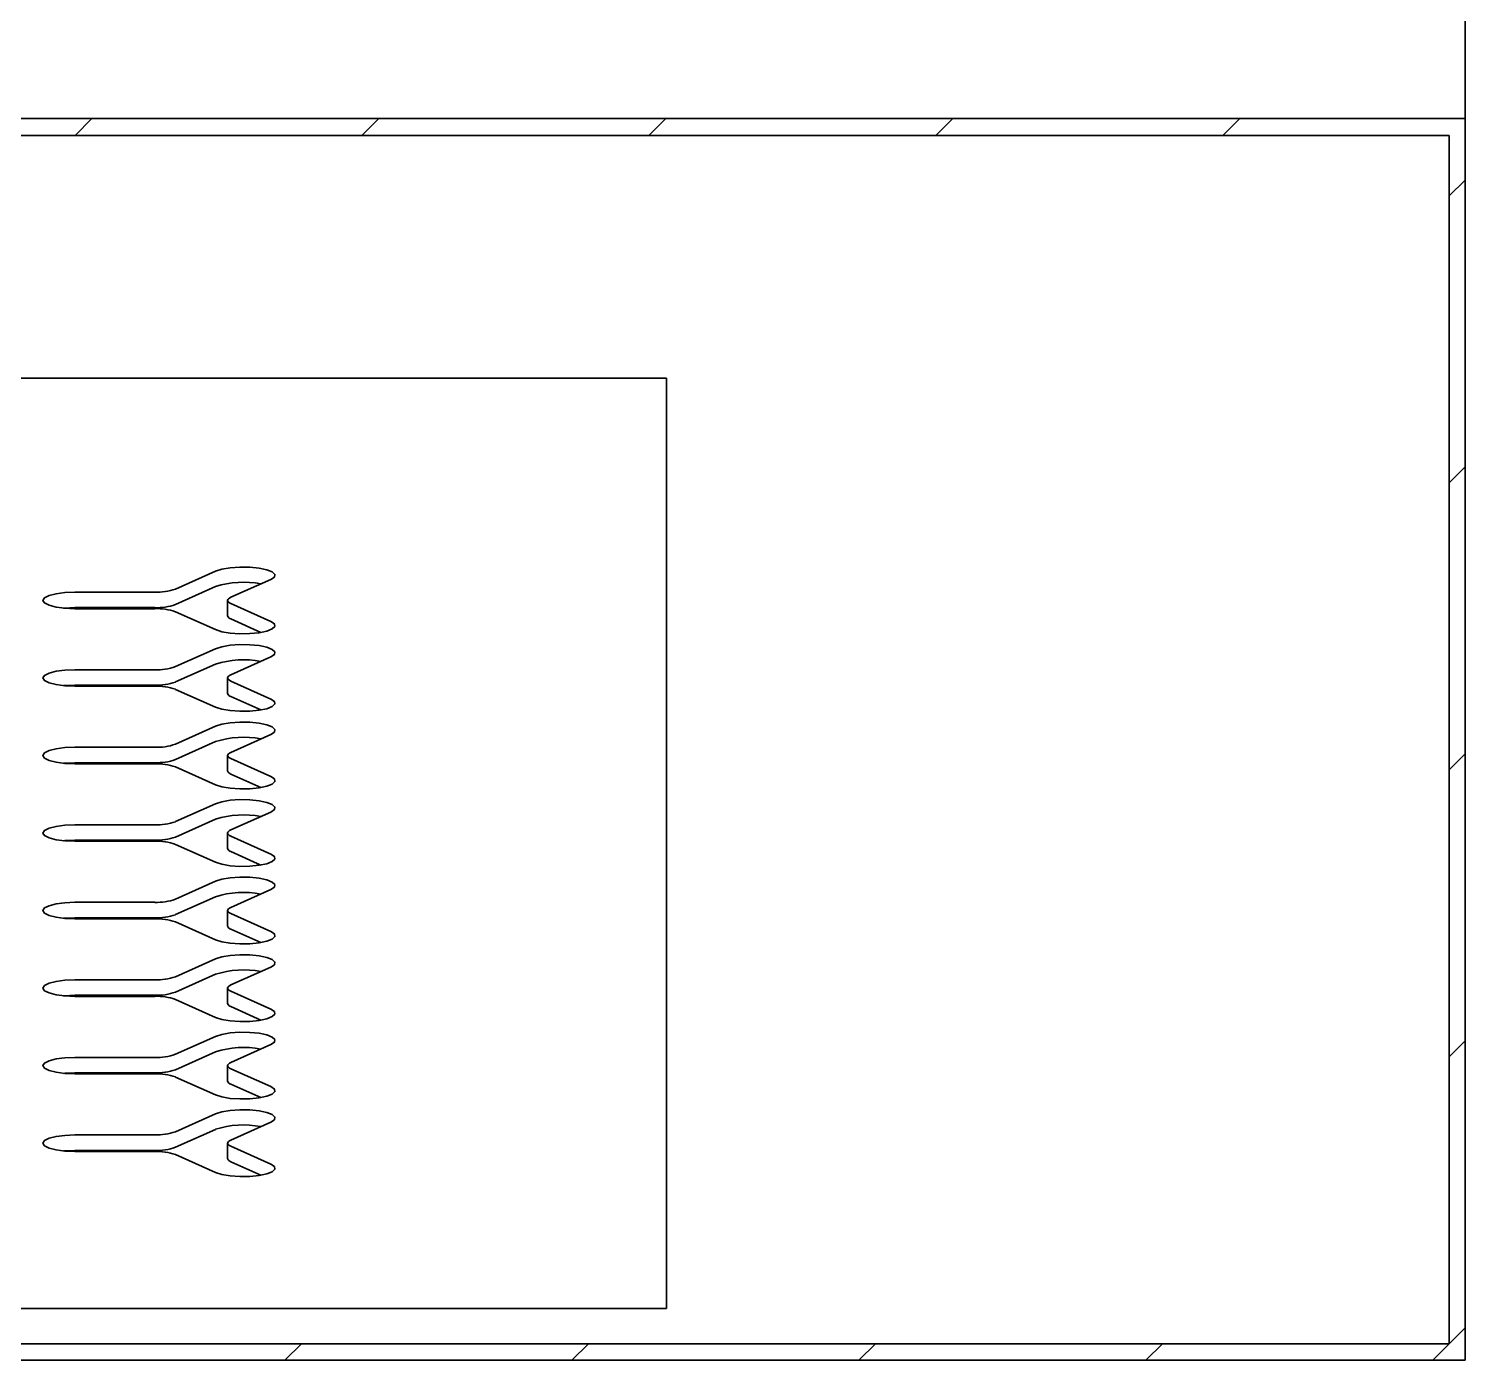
# Model space of a CAD drawing. Header units: millimetres. Extents: x 0 to 4752, y 0 to 3360.
# Drawn here: x 3532.8 to 3712.6, y 1149.1 to 1315.7 of the extents above; entities that cross this region are included whole.
import ezdxf

# ---------------------------------------------------------------- set-up
doc = ezdxf.new("R2010")
doc.units = ezdxf.units.MM
doc.header["$LTSCALE"] = 8

# ---------------------------------------------------------------- blocks, each defined once
blk = doc.blocks.new('剖面视图 C-C')
at = {"color": 7, "linetype": 'Continuous', "lineweight": 35}
for p, q in [((154.92, 128.27), (154.92, 165.89)), ((-695.08, 128.27), (154.92, 128.27)), ((154.92, 128.27), (154.92, -27.17)), ((-693.08, 126.15), (152.92, 126.15)), ((152.92, 126.15), (152.92, -25.1)), ((54.92, 95.76), (-595.08, 95.76)), ((54.92, 95.76), (-595.08, 95.76)), ((54.92, -20.71), (54.92, 95.76)), ((54.92, -20.71), (54.92, 95.76)), ((-6.53, 69.36), (-1.53, 71.6)), ((0.4, 68.33), (5.4, 70.57)), ((-9.12, 68.98), (-19.12, 68.98)), ((-1.53, 69.67), (-6.53, 67.43)), ((-19.12, 67.04), (-9.12, 67.04)), ((-9.12, 66.9), (-19.12, 66.9)), ((0, 67.94), (0, 66.01)), ((0.4, 67.55), (5.4, 65.31)), ((-6.53, 66.52), (-1.53, 64.28)), ((4.17, 63.93), (0.4, 65.62)), ((-6.53, 59.66), (-1.53, 61.9)), ((-1.53, 59.97), (-6.53, 57.73)), ((0.4, 58.62), (5.4, 60.86)), ((-9.12, 59.27), (-19.12, 59.27)), ((0, 58.23), (0, 56.3)), ((0.4, 57.85), (5.4, 55.6)), ((-19.12, 57.34), (-9.12, 57.34)), ((-9.12, 57.2), (-19.12, 57.2)), ((-6.53, 56.81), (-1.53, 54.57)), ((4.17, 54.23), (0.4, 55.91)), ((-6.53, 49.95), (-1.53, 52.19)), ((0.4, 48.92), (5.4, 51.16)), ((-9.12, 49.56), (-19.12, 49.56)), ((-1.53, 50.26), (-6.53, 48.02)), ((-19.12, 47.63), (-9.12, 47.63)), ((-9.12, 47.49), (-19.12, 47.49)), ((-6.53, 47.11), (-1.53, 44.86)), ((0, 48.53), (0, 46.6)), ((0.4, 48.14), (5.4, 45.9)), ((4.17, 44.52), (0.4, 46.21)), ((-6.53, 40.25), (-1.53, 42.49)), ((0.4, 39.21), (5.4, 41.45)), ((-9.12, 39.86), (-19.12, 39.86)), ((-1.53, 40.56), (-6.53, 38.31)), ((-19.12, 37.93), (-9.12, 37.93)), ((-9.12, 37.79), (-19.12, 37.79)), ((0, 38.82), (0, 36.89)), ((0.4, 38.43), (5.4, 36.19)), ((-6.53, 37.4), (-1.53, 35.16)), ((4.17, 34.82), (0.4, 36.5)), ((-6.53, 30.54), (-1.53, 32.78)), ((-1.53, 30.85), (-6.53, 28.61)), ((0.4, 29.51), (5.4, 31.75)), ((-9.12, 30.15), (-19.12, 30.15)), ((0, 29.12), (0, 27.19)), ((-19.12, 28.22), (-9.12, 28.22)), ((-9.12, 28.08), (-19.12, 28.08)), ((-6.53, 27.69), (-1.53, 25.45)), ((0.4, 28.73), (5.4, 26.49)), ((4.17, 25.11), (0.4, 26.8)), ((-6.53, 20.83), (-1.53, 23.08)), ((0.4, 19.8), (5.4, 22.04)), ((-9.12, 20.45), (-19.12, 20.45)), ((-1.53, 21.14), (-6.53, 18.9)), ((-19.12, 18.51), (-9.12, 18.51)), ((-9.12, 18.38), (-19.12, 18.38)), ((-6.53, 17.99), (-1.53, 15.75)), ((0, 19.41), (0, 17.48)), ((0.4, 19.02), (5.4, 16.78)), ((4.17, 15.4), (0.4, 17.09)), ((-6.53, 11.13), (-1.53, 13.37)), ((-1.53, 11.44), (-6.53, 9.2)), ((0.4, 10.09), (5.4, 12.34)), ((-9.12, 10.74), (-19.12, 10.74)), ((0, 9.71), (0, 7.77)), ((0.4, 9.32), (5.4, 7.08)), ((-19.12, 8.81), (-9.12, 8.81)), ((-9.12, 8.67), (-19.12, 8.67)), ((-6.53, 8.28), (-1.53, 6.04)), ((4.17, 5.7), (0.4, 7.39)), ((-6.53, 1.42), (-1.53, 3.66)), ((0.4, 0.39), (5.4, 2.63)), ((-9.12, 1.04), (-19.12, 1.04)), ((-1.53, 1.73), (-6.53, -0.51)), ((0, 0), (0, -1.93)), ((-19.12, -0.9), (-9.12, -0.9)), ((-9.12, -1.04), (-19.12, -1.04)), ((-6.53, -1.42), (-1.53, -3.66)), ((0.4, -0.39), (5.4, -2.63)), ((4.17, -4.01), (0.4, -2.32)), ((-595.08, -20.71), (54.92, -20.71)), ((-595.08, -20.71), (54.92, -20.71)), ((152.92, -25.1), (-693.08, -25.1)), ((154.92, -27.17), (-695.08, -27.17))]:
    blk.add_line(p, q, dxfattribs=at)
at = {"color": 7, "linetype": 'Continuous', "lineweight": 35, "flags": 128}
for points in [[(5.4, 70.57), (5.85, 70.87), (5.92, 71.2), (5.59, 71.51), (4.91, 71.78), (3.94, 71.98), (2.77, 72.1), (1.52, 72.12), (0.31, 72.03), (-0.74, 71.86), (-1.53, 71.6)], [(-19.12, 68.98), (-20.36, 68.92), (-21.48, 68.78), (-22.36, 68.55), (-22.93, 68.26), (-23.12, 67.94), (-22.93, 67.62), (-22.36, 67.33), (-21.48, 67.1), (-20.36, 66.96), (-19.12, 66.9)], [(-20.56, 66.97), (-20.36, 66.99), (-19.12, 67.04)], [(0.4, 68.33), (0.23, 68.24), (0.1, 68.14), (0.03, 68.04), (0, 67.94), (0.03, 67.84), (0.1, 67.74), (0.23, 67.64), (0.4, 67.55)], [(-1.53, 64.28), (-0.74, 64.02), (0.31, 63.85), (1.52, 63.76), (2.77, 63.78), (3.94, 63.9), (4.91, 64.1), (5.59, 64.37), (5.92, 64.68), (5.85, 65.01), (5.4, 65.31)], [(5.4, 60.86), (5.85, 61.17), (5.92, 61.49), (5.59, 61.8), (4.91, 62.07), (3.94, 62.28), (2.77, 62.39), (1.52, 62.41), (0.31, 62.33), (-0.74, 62.15), (-1.53, 61.9)], [(-19.12, 59.27), (-20.36, 59.22), (-21.48, 59.07), (-22.36, 58.84), (-22.93, 58.55), (-23.12, 58.23), (-22.93, 57.91), (-22.36, 57.63), (-21.48, 57.4), (-20.36, 57.25), (-19.12, 57.2)], [(0.4, 58.62), (0.23, 58.53), (0.1, 58.44), (0.03, 58.34), (0, 58.23), (0.03, 58.13), (0.1, 58.03), (0.23, 57.94), (0.4, 57.85)], [(-20.56, 57.27), (-20.36, 57.29), (-19.12, 57.34)], [(-1.53, 54.57), (-0.74, 54.32), (0.31, 54.14), (1.52, 54.06), (2.77, 54.07), (3.94, 54.19), (4.91, 54.39), (5.59, 54.67), (5.92, 54.98), (5.85, 55.3), (5.4, 55.6)], [(5.4, 51.16), (5.85, 51.46), (5.92, 51.78), (5.59, 52.1), (4.91, 52.37), (3.94, 52.57), (2.77, 52.69), (1.52, 52.71), (0.31, 52.62), (-0.74, 52.45), (-1.53, 52.19)], [(-19.12, 49.56), (-20.36, 49.51), (-21.48, 49.37), (-22.36, 49.14), (-22.93, 48.85), (-23.12, 48.53), (-22.93, 48.21), (-22.36, 47.92), (-21.48, 47.69), (-20.36, 47.54), (-19.12, 47.49)], [(0.4, 48.92), (0.23, 48.83), (0.1, 48.73), (0.03, 48.63), (0, 48.53), (0.03, 48.43), (0.1, 48.33), (0.23, 48.23), (0.4, 48.14)], [(-20.56, 47.56), (-20.36, 47.58), (-19.12, 47.63)], [(-1.53, 44.86), (-0.74, 44.61), (0.31, 44.44), (1.52, 44.35), (2.77, 44.37), (3.94, 44.48), (4.91, 44.69), (5.59, 44.96), (5.92, 45.27), (5.85, 45.6), (5.4, 45.9)], [(5.4, 41.45), (5.85, 41.75), (5.92, 42.08), (5.59, 42.39), (4.91, 42.66), (3.94, 42.87), (2.77, 42.98), (1.52, 43), (0.31, 42.92), (-0.74, 42.74), (-1.53, 42.49)], [(-19.12, 39.86), (-20.36, 39.81), (-21.48, 39.66), (-22.36, 39.43), (-22.93, 39.14), (-23.12, 38.82), (-22.93, 38.5), (-22.36, 38.21), (-21.48, 37.99), (-20.36, 37.84), (-19.12, 37.79)], [(-20.56, 37.86), (-20.36, 37.88), (-19.12, 37.93)], [(0.4, 39.21), (0.23, 39.12), (0.1, 39.02), (0.03, 38.92), (0, 38.82), (0.03, 38.72), (0.1, 38.62), (0.23, 38.53), (0.4, 38.43)], [(-1.53, 35.16), (-0.74, 34.91), (0.31, 34.73), (1.52, 34.65), (2.77, 34.66), (3.94, 34.78), (4.91, 34.98), (5.59, 35.25), (5.92, 35.57), (5.85, 35.89), (5.4, 36.19)], [(5.4, 31.75), (5.85, 32.05), (5.92, 32.37), (5.59, 32.69), (4.91, 32.96), (3.94, 33.16), (2.77, 33.28), (1.52, 33.29), (0.31, 33.21), (-0.74, 33.03), (-1.53, 32.78)], [(-19.12, 30.15), (-20.36, 30.1), (-21.48, 29.95), (-22.36, 29.73), (-22.93, 29.44), (-23.12, 29.12), (-22.93, 28.8), (-22.36, 28.51), (-21.48, 28.28), (-20.36, 28.13), (-19.12, 28.08)], [(0.4, 29.51), (0.23, 29.41), (0.1, 29.32), (0.03, 29.22), (0, 29.12), (0.03, 29.02), (0.1, 28.92), (0.23, 28.82), (0.4, 28.73)], [(-20.56, 28.15), (-20.36, 28.17), (-19.12, 28.22)], [(-1.53, 25.45), (-0.74, 25.2), (0.31, 25.02), (1.52, 24.94), (2.77, 24.96), (3.94, 25.07), (4.91, 25.28), (5.59, 25.55), (5.92, 25.86), (5.85, 26.19), (5.4, 26.49)], [(5.4, 22.04), (5.85, 22.34), (5.92, 22.67), (5.59, 22.98), (4.91, 23.25), (3.94, 23.46), (2.77, 23.57), (1.52, 23.59), (0.31, 23.5), (-0.74, 23.33), (-1.53, 23.08)], [(-19.12, 20.45), (-20.36, 20.4), (-21.48, 20.25), (-22.36, 20.02), (-22.93, 19.73), (-23.12, 19.41), (-22.93, 19.09), (-22.36, 18.8), (-21.48, 18.57), (-20.36, 18.43), (-19.12, 18.38)], [(0.4, 19.8), (0.23, 19.71), (0.1, 19.61), (0.03, 19.51), (0, 19.41), (0.03, 19.31), (0.1, 19.21), (0.23, 19.11), (0.4, 19.02)], [(-20.56, 18.45), (-20.36, 18.46), (-19.12, 18.51)], [(-1.53, 15.75), (-0.74, 15.49), (0.31, 15.32), (1.52, 15.23), (2.77, 15.25), (3.94, 15.37), (4.91, 15.57), (5.59, 15.84), (5.92, 16.16), (5.85, 16.48), (5.4, 16.78)], [(5.4, 12.34), (5.85, 12.64), (5.92, 12.96), (5.59, 13.27), (4.91, 13.55), (3.94, 13.75), (2.77, 13.87), (1.52, 13.88), (0.31, 13.8), (-0.74, 13.62), (-1.53, 13.37)], [(-19.12, 10.74), (-20.36, 10.69), (-21.48, 10.54), (-22.36, 10.31), (-22.93, 10.03), (-23.12, 9.71), (-22.93, 9.39), (-22.36, 9.1), (-21.48, 8.87), (-20.36, 8.72), (-19.12, 8.67)], [(0.4, 10.09), (0.23, 10), (0.1, 9.91), (0.03, 9.81), (0, 9.71), (0.03, 9.6), (0.1, 9.5), (0.23, 9.41), (0.4, 9.32)], [(-20.56, 8.74), (-20.36, 8.76), (-19.12, 8.81)], [(-1.53, 6.04), (-0.74, 5.79), (0.31, 5.61), (1.52, 5.53), (2.77, 5.55), (3.94, 5.66), (4.91, 5.87), (5.59, 6.14), (5.92, 6.45), (5.85, 6.77), (5.4, 7.08)], [(5.4, 2.63), (5.85, 2.93), (5.92, 3.26), (5.59, 3.57), (4.91, 3.84), (3.94, 4.04), (2.77, 4.16), (1.52, 4.18), (0.31, 4.09), (-0.74, 3.92), (-1.53, 3.66)], [(-19.12, 1.04), (-20.36, 0.98), (-21.48, 0.84), (-22.36, 0.61), (-22.93, 0.32), (-23.12, 0), (-22.93, -0.32), (-22.36, -0.61), (-21.48, -0.84), (-20.36, -0.98), (-19.12, -1.04)], [(0.4, 0.39), (0.23, 0.3), (0.1, 0.2), (0.03, 0.1), (0, 0), (0.03, -0.1), (0.1, -0.2), (0.23, -0.3), (0.4, -0.39)], [(-20.56, -0.97), (-20.36, -0.95), (-19.12, -0.9)], [(-1.53, -3.66), (-0.74, -3.92), (0.31, -4.09), (1.52, -4.18), (2.77, -4.16), (3.94, -4.04), (4.91, -3.84), (5.59, -3.57), (5.92, -3.26), (5.85, -2.93), (5.4, -2.63)]]:
    blk.add_lwpolyline(points, dxfattribs=at)
at = {"color": 7, "linetype": 'Continuous', "lineweight": 35}
for centre, radius, start, end in [((2, 58.57), 11.65, 79.2782, 107.6041), ((-8.86, 76.1), 7.13, 267.876, 289.1216), ((-8.86, 74.16), 7.13, 267.876, 289.1216), ((-8.86, 59.78), 7.13, 70.8784, 92.124), ((0.53, 66.15), 0.55, 195.469, 256.5169), ((-8.86, 66.39), 7.13, 267.876, 289.1216), ((2, 48.86), 11.65, 79.2782, 107.6041), ((-8.86, 64.46), 7.13, 267.876, 289.1216), ((-8.86, 50.08), 7.13, 70.8784, 92.124), ((0.53, 56.45), 0.55, 195.469, 256.5169), ((2, 39.16), 11.65, 79.2782, 107.6041), ((-8.86, 56.68), 7.13, 267.876, 289.1216), ((-8.86, 54.75), 7.13, 267.876, 289.1216), ((-8.86, 40.37), 7.13, 70.8784, 92.124), ((0.53, 46.74), 0.55, 195.469, 256.5169), ((-8.86, 46.98), 7.13, 267.876, 289.1216), ((2, 29.45), 11.65, 79.2782, 107.6041), ((-8.86, 45.05), 7.13, 267.876, 289.1216), ((-8.86, 30.67), 7.13, 70.8784, 92.124), ((0.53, 37.04), 0.55, 195.469, 256.5169), ((2, 19.74), 11.65, 79.2782, 107.6041), ((-8.86, 37.27), 7.13, 267.876, 289.1216), ((-8.86, 35.34), 7.13, 267.876, 289.1216), ((-8.86, 20.96), 7.13, 70.8784, 92.124), ((0.53, 27.33), 0.55, 195.469, 256.5169), ((2, 10.04), 11.65, 79.2782, 107.6041), ((-8.86, 27.57), 7.13, 267.876, 289.1216), ((-8.86, 25.64), 7.13, 267.876, 289.1216), ((-8.86, 11.26), 7.13, 70.8784, 92.124), ((0.53, 17.63), 0.55, 195.469, 256.5169), ((-8.86, 17.86), 7.13, 267.876, 289.1216), ((2, 0.33), 11.65, 79.2782, 107.6041), ((-8.86, 15.93), 7.13, 267.876, 289.1216), ((-8.86, 1.55), 7.13, 70.8784, 92.124), ((0.53, 7.92), 0.55, 195.469, 256.5169), ((2, -9.37), 11.65, 79.2782, 107.6041), ((-8.86, 8.16), 7.13, 267.876, 289.1216), ((-8.86, 6.22), 7.13, 267.876, 289.1216), ((-8.86, -8.16), 7.13, 70.8784, 92.124), ((0.53, -1.79), 0.55, 195.469, 256.5169)]:
    blk.add_arc(centre, radius, start, end, dxfattribs=at)
blk = doc.blocks.new('SW_HATCH_0')
at = {"color": 0, "linetype": 'Continuous', "lineweight": 18}
for p, q in [((646.58, 0), (648.7, 2.12)), ((682.5, 0), (684.62, 2.12)), ((718.42, 0), (720.54, 2.12)), ((754.34, 0), (756.46, 2.12)), ((790.26, 0), (792.38, 2.12)), ((818.6, -7.58), (820.6, -5.58)), ((818.6, -43.5), (820.6, -41.5)), ((818.6, -79.42), (820.6, -77.42)), ((818.6, -115.35), (820.6, -113.35)), ((816.55, -153.32), (820.6, -149.27)), ((672.86, -153.32), (674.93, -151.25)), ((708.78, -153.32), (710.85, -151.25)), ((744.7, -153.32), (746.78, -151.25)), ((780.63, -153.32), (782.7, -151.25))]:
    blk.add_line(p, q, dxfattribs=at)

msp = doc.modelspace()

# ---------------------------------------------------------------- block references
at = {"color": 7, "linetype": 'Continuous', "lineweight": 35}
msp.add_blockref('剖面视图 C-C', (3557.712789, 1176.231647), dxfattribs=at)
at = {"color": 7, "linetype": 'Continuous', "lineweight": 18}
msp.add_blockref('SW_HATCH_0', (2892.028598, 1302.377431), dxfattribs=at)

doc.saveas('drawing.dxf')
